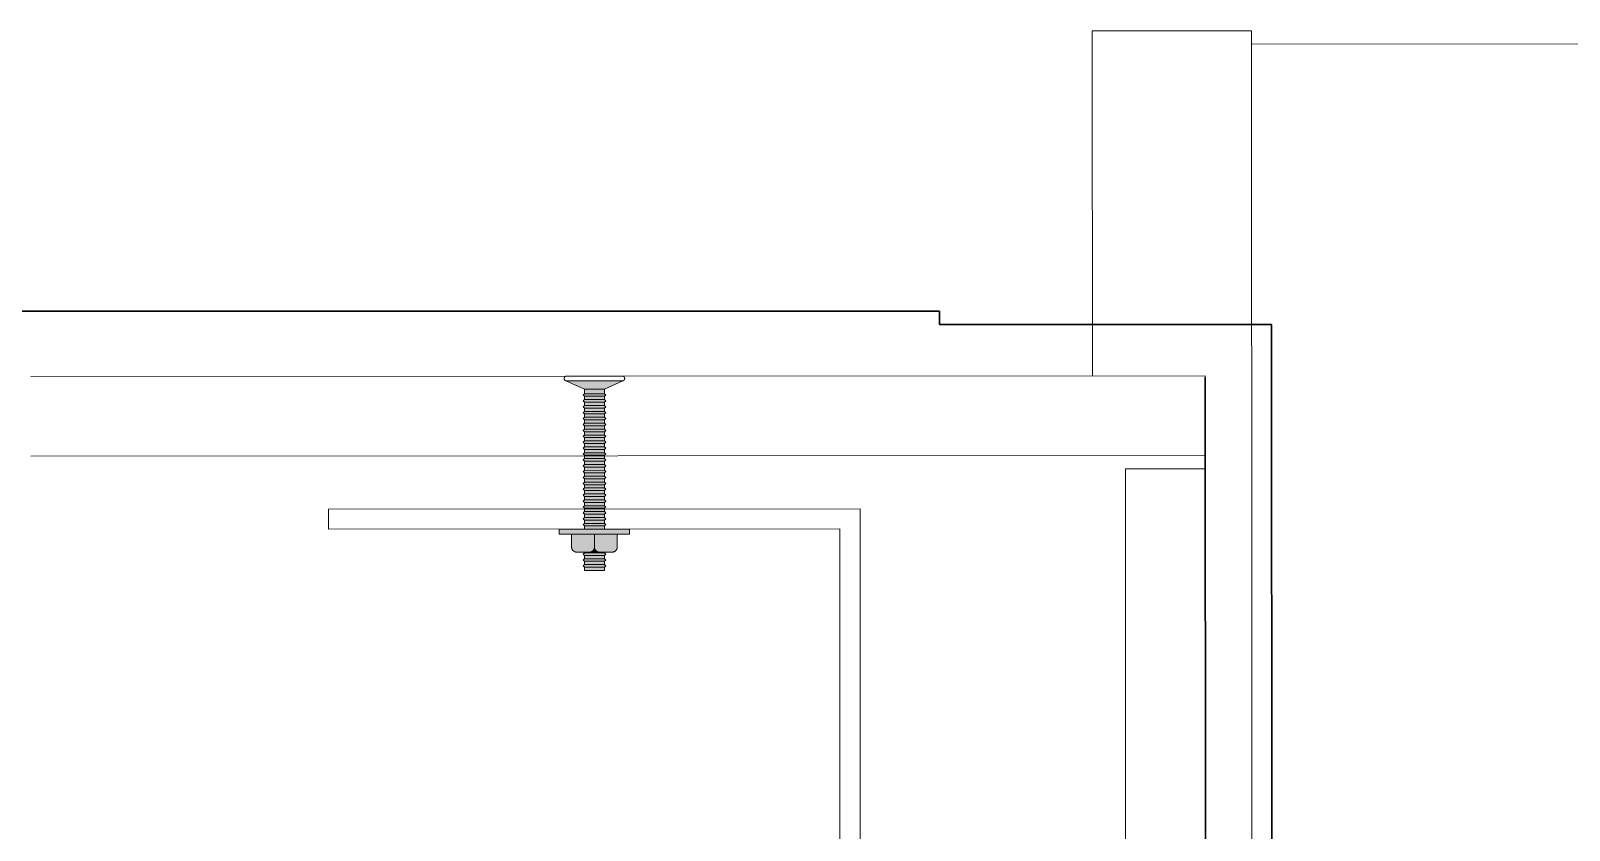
# Model space of a CAD drawing. Header units: metres. Extents: x 19 to 230, y -653 to -519.
# Drawn here: x 25.1101 to 25.3418, y -529.8603 to -529.7398 of the extents above; entities that cross this region are included whole.
import ezdxf

# ---------------------------------------------------------------- set-up
doc = ezdxf.new("R2010")
doc.units = ezdxf.units.M
doc.header["$LTSCALE"] = 0.0125
for name, color, linetype, lineweight in [('03Aussenhaut', 30, 'Continuous', 30), ('05Fenster', 171, 'Continuous', 15), ('Befestigung', 253, 'Continuous', 5), ('Fenster', 65, 'Continuous', 5), ('Platten', 2, 'Continuous', 15), ('UProfil', 153, 'Continuous', 20)]:
    doc.layers.add(name, color=color, linetype=linetype, lineweight=lineweight)

# ---------------------------------------------------------------- blocks, each defined once
blk = doc.blocks.new('ElementFe seite')
at = {"layer": 'Befestigung', "linetype": 'Continuous', "lineweight": 0, "extrusion": (0, 0, -1)}
for points in [[(38.5, 8.77), (41.5, 8.77), (41.5, 9.27), (38.5, 9.27)], [(38.5, 8.38), (41.5, 8.38), (41.7, 8.57), (41.5, 8.77), (38.5, 8.77), (38.3, 8.57)], [(38.5, 7.49), (41.5, 7.49), (41.7, 7.69), (41.5, 7.88), (38.5, 7.88), (38.3, 7.69)], [(38.5, 6.61), (41.5, 6.61), (41.7, 6.8), (41.5, 6.99), (38.5, 6.99), (38.3, 6.8)], [(38.5, 7.88), (41.5, 7.88), (41.5, 8.38), (38.5, 8.38)], [(38.5, 6.99), (41.5, 6.99), (41.5, 7.49), (38.5, 7.49)], [(39.25, 6.5), (39.27, 6.5), (39.28, 6.5), (39.3, 6.5), (39.32, 6.5), (39.33, 6.5), (39.35, 6.49), (39.37, 6.49), (39.39, 6.49), (39.4, 6.49), (39.42, 6.48), (39.44, 6.48), (39.46, 6.47), (39.47, 6.47), (39.49, 6.46), (39.51, 6.46), (39.53, 6.45), (39.54, 6.44), (39.56, 6.43), (39.58, 6.43), (39.59, 6.42), (39.61, 6.41), (39.63, 6.4), (39.64, 6.39), (39.66, 6.38), (39.68, 6.37), (39.69, 6.36), (39.71, 6.35), (39.72, 6.33), (39.74, 6.32), (39.75, 6.31), (39.77, 6.3), (39.78, 6.28), (39.79, 6.27), (39.81, 6.25), (39.82, 6.24), (39.83, 6.22), (39.84, 6.21), (39.86, 6.19), (39.87, 6.18), (39.88, 6.16), (39.89, 6.15), (39.9, 6.13), (39.91, 6.11), (39.92, 6.1), (39.92, 6.08), (39.93, 6.06), (39.94, 6.05), (39.95, 6.03), (39.95, 6.01), (39.96, 5.99), (39.97, 5.98), (39.97, 5.96), (39.98, 5.94), (39.98, 5.92), (39.98, 5.91), (39.99, 5.89), (39.99, 5.87), (39.99, 5.85), (40, 5.84), (40, 5.82), (40, 5.8), (40, 5.79), (40, 5.77), (40, 5.75), (40, 5.77), (40, 5.79), (40, 5.8), (40, 5.82), (40, 5.84), (40.01, 5.85), (40.01, 5.87), (40.01, 5.89), (40.02, 5.91), (40.02, 5.92), (40.02, 5.94), (40.03, 5.96), (40.03, 5.98), (40.04, 5.99), (40.05, 6.01), (40.05, 6.03), (40.06, 6.05), (40.07, 6.06), (40.08, 6.08), (40.08, 6.1), (40.09, 6.11), (40.1, 6.13), (40.11, 6.15), (40.12, 6.16), (40.13, 6.18), (40.14, 6.19), (40.16, 6.21), (40.17, 6.22), (40.18, 6.24), (40.19, 6.25), (40.21, 6.27), (40.22, 6.28), (40.23, 6.3), (40.25, 6.31), (40.26, 6.32), (40.28, 6.33), (40.29, 6.35), (40.31, 6.36), (40.32, 6.37), (40.34, 6.38), (40.36, 6.39), (40.37, 6.4), (40.39, 6.41), (40.41, 6.42), (40.42, 6.43), (40.44, 6.43), (40.46, 6.44), (40.47, 6.45), (40.49, 6.46), (40.51, 6.46), (40.53, 6.47), (40.54, 6.47), (40.56, 6.48), (40.58, 6.48), (40.6, 6.49), (40.61, 6.49), (40.63, 6.49), (40.65, 6.49), (40.67, 6.5), (40.68, 6.5), (40.7, 6.5), (40.72, 6.5), (40.73, 6.5), (40.75, 6.5)], [(34.7, 3.03), (45.3, 3.03), (45.3, 3.8), (34.7, 3.8)], [(38.5, 2.17), (41.5, 2.17), (41.7, 2.36), (41.5, 2.56), (38.5, 2.56), (38.3, 2.36)], [(38.5, 2.56), (41.5, 2.56), (41.5, 3.06), (38.5, 3.06)], [(38.5, 1.28), (41.5, 1.28), (41.7, 1.47), (41.5, 1.67), (38.5, 1.67), (38.3, 1.47)], [(38.5, 0.39), (41.5, 0.39), (41.7, 0.59), (41.5, 0.78), (38.5, 0.78), (38.3, 0.59)], [(38.5, 1.67), (41.5, 1.67), (41.5, 2.17), (38.5, 2.17)], [(38.5, 0.78), (41.5, 0.78), (41.5, 1.28), (38.5, 1.28)], [(38.5, -0.11), (41.5, -0.11), (41.5, 0.39), (38.5, 0.39)], [(38.5, -0.49), (41.5, -0.49), (41.7, -0.3), (41.5, -0.11), (38.5, -0.11), (38.3, -0.3)], [(38.5, -1.38), (41.5, -1.38), (41.7, -1.19), (41.5, -0.99), (38.5, -0.99), (38.3, -1.19)], [(38.5, -2.27), (41.5, -2.27), (41.7, -2.08), (41.5, -1.88), (38.5, -1.88), (38.3, -2.08)], [(38.5, -0.99), (41.5, -0.99), (41.5, -0.49), (38.5, -0.49)], [(38.5, -1.88), (41.5, -1.88), (41.5, -1.38), (38.5, -1.38)], [(38.5, -2.77), (41.5, -2.77), (41.5, -2.27), (38.5, -2.27)], [(38.5, -3.16), (41.5, -3.16), (41.7, -2.96), (41.5, -2.77), (38.5, -2.77), (38.3, -2.96)], [(38.5, -4.04), (41.5, -4.04), (41.7, -3.85), (41.5, -3.66), (38.5, -3.66), (38.3, -3.85)], [(38.5, -4.93), (41.5, -4.93), (41.7, -4.74), (41.5, -4.54), (38.5, -4.54), (38.3, -4.74)], [(38.5, -3.66), (41.5, -3.66), (41.5, -3.16), (38.5, -3.16)], [(38.5, -4.54), (41.5, -4.54), (41.5, -4.04), (38.5, -4.04)], [(38.5, -5.82), (41.5, -5.82), (41.7, -5.63), (41.5, -5.43), (38.5, -5.43), (38.3, -5.63)], [(38.5, -6.71), (41.5, -6.71), (41.7, -6.51), (41.5, -6.32), (38.5, -6.32), (38.3, -6.51)], [(38.5, -5.43), (41.5, -5.43), (41.5, -4.93), (38.5, -4.93)], [(38.5, -6.32), (41.5, -6.32), (41.5, -5.82), (38.5, -5.82)], [(38.5, -7.21), (41.5, -7.21), (41.5, -6.71), (38.5, -6.71)], [(38.5, -7.59), (41.5, -7.59), (41.7, -7.4), (41.5, -7.21), (38.5, -7.21), (38.3, -7.4)], [(38.5, -8.48), (41.5, -8.48), (41.7, -8.29), (41.5, -8.09), (38.5, -8.09), (38.3, -8.29)], [(38.5, -9.37), (41.5, -9.37), (41.7, -9.18), (41.5, -8.98), (38.5, -8.98), (38.3, -9.18)], [(38.5, -8.09), (41.5, -8.09), (41.5, -7.59), (38.5, -7.59)], [(38.5, -8.98), (41.5, -8.98), (41.5, -8.48), (38.5, -8.48)], [(38.5, -10.26), (41.5, -10.26), (41.7, -10.06), (41.5, -9.87), (38.5, -9.87), (38.3, -10.06)], [(38.5, -11.14), (41.5, -11.14), (41.7, -10.95), (41.5, -10.76), (38.5, -10.76), (38.3, -10.95)], [(38.5, -9.87), (41.5, -9.87), (41.5, -9.37), (38.5, -9.37)], [(38.5, -10.76), (41.5, -10.76), (41.5, -10.26), (38.5, -10.26)], [(38.5, -11.64), (41.5, -11.64), (41.5, -11.14), (38.5, -11.14)], [(38.5, -12.03), (41.5, -12.03), (41.7, -11.84), (41.5, -11.64), (38.5, -11.64), (38.3, -11.84)], [(38.5, -12.92), (41.5, -12.92), (41.7, -12.73), (41.5, -12.53), (38.5, -12.53), (38.3, -12.73)], [(38.5, -13.81), (41.5, -13.81), (41.7, -13.61), (41.5, -13.42), (38.5, -13.42), (38.3, -13.61)], [(38.5, -12.53), (41.5, -12.53), (41.5, -12.03), (38.5, -12.03)], [(38.5, -13.42), (41.5, -13.42), (41.5, -12.92), (38.5, -12.92)], [(38.5, -14.31), (41.5, -14.31), (41.5, -13.81), (38.5, -13.81)], [(38.5, -14.69), (41.5, -14.69), (41.7, -14.5), (41.5, -14.31), (38.5, -14.31), (38.3, -14.5)], [(38.5, -15.58), (41.5, -15.58), (41.7, -15.39), (41.5, -15.19), (38.5, -15.19), (38.3, -15.39)], [(38.5, -16.47), (41.5, -16.47), (41.7, -16.28), (41.5, -16.08), (38.5, -16.08), (38.3, -16.28)], [(38.5, -15.19), (41.5, -15.19), (41.5, -14.69), (38.5, -14.69)], [(38.5, -16.08), (41.5, -16.08), (41.5, -15.58), (38.5, -15.58)], [(35.7, -19.3), (44.3, -19.3), (41.5, -18.06), (38.5, -18.06)], [(38.5, -17.36), (41.5, -17.36), (41.7, -17.16), (41.5, -16.97), (38.5, -16.97), (38.3, -17.16)], [(38.5, -16.97), (41.5, -16.97), (41.5, -16.47), (38.5, -16.47)], [(38.5, -18.06), (41.5, -18.06), (41.5, -17.36), (38.5, -17.36)]]:
    blk.add_hatch(color=256, dxfattribs=at).paths.add_polyline_path(points, flags=0)
at = {"layer": 'Befestigung', "linetype": 'Continuous', "lineweight": 0}
for points in [[(-40, 3.8), (-40, 5.75), (-40, 5.77), (-40, 5.79), (-40, 5.8), (-40, 5.82), (-40, 5.84), (-40.01, 5.85), (-40.01, 5.87), (-40.01, 5.89), (-40.02, 5.91), (-40.02, 5.92), (-40.02, 5.94), (-40.03, 5.96), (-40.03, 5.98), (-40.04, 5.99), (-40.05, 6.01), (-40.05, 6.03), (-40.06, 6.05), (-40.07, 6.06), (-40.08, 6.08), (-40.08, 6.1), (-40.09, 6.11), (-40.1, 6.13), (-40.11, 6.15), (-40.12, 6.16), (-40.13, 6.18), (-40.14, 6.19), (-40.16, 6.21), (-40.17, 6.22), (-40.18, 6.24), (-40.19, 6.25), (-40.21, 6.27), (-40.22, 6.28), (-40.23, 6.3), (-40.25, 6.31), (-40.26, 6.32), (-40.28, 6.33), (-40.29, 6.35), (-40.31, 6.36), (-40.32, 6.37), (-40.34, 6.38), (-40.36, 6.39), (-40.37, 6.4), (-40.39, 6.41), (-40.41, 6.42), (-40.42, 6.43), (-40.44, 6.43), (-40.46, 6.44), (-40.47, 6.45), (-40.49, 6.46), (-40.51, 6.46), (-40.53, 6.47), (-40.54, 6.47), (-40.56, 6.48), (-40.58, 6.48), (-40.6, 6.49), (-40.61, 6.49), (-40.63, 6.49), (-40.65, 6.49), (-40.67, 6.5), (-40.68, 6.5), (-40.7, 6.5), (-40.72, 6.5), (-40.73, 6.5), (-40.75, 6.5), (-42.69, 6.5), (-42.71, 6.5), (-42.72, 6.5), (-42.74, 6.5), (-42.76, 6.5), (-42.77, 6.5), (-42.79, 6.49), (-42.81, 6.49), (-42.83, 6.49), (-42.84, 6.49), (-42.86, 6.48), (-42.88, 6.48), (-42.9, 6.47), (-42.91, 6.47), (-42.93, 6.46), (-42.95, 6.46), (-42.96, 6.45), (-42.98, 6.44), (-43, 6.43), (-43.02, 6.43), (-43.03, 6.42), (-43.05, 6.41), (-43.07, 6.4), (-43.08, 6.39), (-43.1, 6.38), (-43.12, 6.37), (-43.13, 6.36), (-43.15, 6.35), (-43.16, 6.33), (-43.18, 6.32), (-43.19, 6.31), (-43.21, 6.3), (-43.22, 6.28), (-43.23, 6.27), (-43.25, 6.25), (-43.26, 6.24), (-43.27, 6.22), (-43.28, 6.21), (-43.29, 6.19), (-43.31, 6.18), (-43.32, 6.16), (-43.33, 6.15), (-43.34, 6.13), (-43.35, 6.11), (-43.35, 6.1), (-43.36, 6.08), (-43.37, 6.06), (-43.38, 6.05), (-43.39, 6.03), (-43.39, 6.01), (-43.4, 5.99), (-43.4, 5.98), (-43.41, 5.96), (-43.41, 5.94), (-43.42, 5.92), (-43.42, 5.91), (-43.43, 5.89), (-43.43, 5.87), (-43.43, 5.85), (-43.43, 5.84), (-43.44, 5.82), (-43.44, 5.8), (-43.44, 5.79), (-43.44, 5.77), (-43.44, 5.75), (-43.44, 3.8)], [(-36.56, 3.8), (-36.56, 5.75), (-36.56, 5.77), (-36.56, 5.79), (-36.56, 5.8), (-36.56, 5.82), (-36.57, 5.84), (-36.57, 5.85), (-36.57, 5.87), (-36.57, 5.89), (-36.58, 5.91), (-36.58, 5.92), (-36.59, 5.94), (-36.59, 5.96), (-36.6, 5.98), (-36.6, 5.99), (-36.61, 6.01), (-36.61, 6.03), (-36.62, 6.05), (-36.63, 6.06), (-36.64, 6.08), (-36.65, 6.1), (-36.65, 6.11), (-36.66, 6.13), (-36.67, 6.15), (-36.68, 6.16), (-36.69, 6.18), (-36.71, 6.19), (-36.72, 6.21), (-36.73, 6.22), (-36.74, 6.24), (-36.75, 6.25), (-36.77, 6.27), (-36.78, 6.28), (-36.79, 6.3), (-36.81, 6.31), (-36.82, 6.32), (-36.84, 6.33), (-36.85, 6.35), (-36.87, 6.36), (-36.88, 6.37), (-36.9, 6.38), (-36.92, 6.39), (-36.93, 6.4), (-36.95, 6.41), (-36.97, 6.42), (-36.98, 6.43), (-37, 6.43), (-37.02, 6.44), (-37.04, 6.45), (-37.05, 6.46), (-37.07, 6.46), (-37.09, 6.47), (-37.1, 6.47), (-37.12, 6.48), (-37.14, 6.48), (-37.16, 6.49), (-37.17, 6.49), (-37.19, 6.49), (-37.21, 6.49), (-37.23, 6.5), (-37.24, 6.5), (-37.26, 6.5), (-37.28, 6.5), (-37.29, 6.5), (-37.31, 6.5), (-39.25, 6.5), (-39.27, 6.5), (-39.28, 6.5), (-39.3, 6.5), (-39.32, 6.5), (-39.33, 6.5), (-39.35, 6.49), (-39.37, 6.49), (-39.39, 6.49), (-39.4, 6.49), (-39.42, 6.48), (-39.44, 6.48), (-39.46, 6.47), (-39.47, 6.47), (-39.49, 6.46), (-39.51, 6.46), (-39.53, 6.45), (-39.54, 6.44), (-39.56, 6.43), (-39.58, 6.43), (-39.59, 6.42), (-39.61, 6.41), (-39.63, 6.4), (-39.64, 6.39), (-39.66, 6.38), (-39.68, 6.37), (-39.69, 6.36), (-39.71, 6.35), (-39.72, 6.33), (-39.74, 6.32), (-39.75, 6.31), (-39.77, 6.3), (-39.78, 6.28), (-39.79, 6.27), (-39.81, 6.25), (-39.82, 6.24), (-39.83, 6.22), (-39.84, 6.21), (-39.86, 6.19), (-39.87, 6.18), (-39.88, 6.16), (-39.89, 6.15), (-39.9, 6.13), (-39.91, 6.11), (-39.92, 6.1), (-39.92, 6.08), (-39.93, 6.06), (-39.94, 6.05), (-39.95, 6.03), (-39.95, 6.01), (-39.96, 5.99), (-39.97, 5.98), (-39.97, 5.96), (-39.98, 5.94), (-39.98, 5.92), (-39.98, 5.91), (-39.99, 5.89), (-39.99, 5.87), (-39.99, 5.85), (-40, 5.84), (-40, 5.82), (-40, 5.8), (-40, 5.79), (-40, 5.77), (-40, 5.75), (-40, 3.8)]]:
    blk.add_hatch(color=256, dxfattribs=at).paths.add_polyline_path(points, flags=0)
at = {"layer": 'Befestigung', "linetype": 'Continuous', "lineweight": 5}
for points in [[(-38.5, 8.77), (-41.5, 8.77), (-41.5, 9.27), (-38.5, 9.27)], [(-38.5, 8.38), (-41.5, 8.38), (-41.7, 8.57), (-41.5, 8.77), (-38.5, 8.77), (-38.3, 8.57)], [(-38.5, 7.49), (-41.5, 7.49), (-41.7, 7.69), (-41.5, 7.88), (-38.5, 7.88), (-38.3, 7.69)], [(-38.5, 6.61), (-41.5, 6.61), (-41.7, 6.8), (-41.5, 6.99), (-38.5, 6.99), (-38.3, 6.8)], [(-38.5, 7.88), (-41.5, 7.88), (-41.5, 8.38), (-38.5, 8.38)], [(-38.5, 6.99), (-41.5, 6.99), (-41.5, 7.49), (-38.5, 7.49)], [(-34.7, 3.03), (-45.3, 3.03), (-45.3, 3.8), (-34.7, 3.8)], [(-38.5, 2.17), (-41.5, 2.17), (-41.7, 2.36), (-41.5, 2.56), (-38.5, 2.56), (-38.3, 2.36)], [(-38.5, 2.56), (-41.5, 2.56), (-41.5, 3.06), (-38.5, 3.06)], [(-38.5, 1.28), (-41.5, 1.28), (-41.7, 1.47), (-41.5, 1.67), (-38.5, 1.67), (-38.3, 1.47)], [(-38.5, 0.39), (-41.5, 0.39), (-41.7, 0.59), (-41.5, 0.78), (-38.5, 0.78), (-38.3, 0.59)], [(-38.5, 1.67), (-41.5, 1.67), (-41.5, 2.17), (-38.5, 2.17)], [(-38.5, 0.78), (-41.5, 0.78), (-41.5, 1.28), (-38.5, 1.28)], [(-38.5, -0.11), (-41.5, -0.11), (-41.5, 0.39), (-38.5, 0.39)], [(-38.5, -0.49), (-41.5, -0.49), (-41.7, -0.3), (-41.5, -0.11), (-38.5, -0.11), (-38.3, -0.3)], [(-38.5, -1.38), (-41.5, -1.38), (-41.7, -1.19), (-41.5, -0.99), (-38.5, -0.99), (-38.3, -1.19)], [(-38.5, -2.27), (-41.5, -2.27), (-41.7, -2.08), (-41.5, -1.88), (-38.5, -1.88), (-38.3, -2.08)], [(-38.5, -0.99), (-41.5, -0.99), (-41.5, -0.49), (-38.5, -0.49)], [(-38.5, -1.88), (-41.5, -1.88), (-41.5, -1.38), (-38.5, -1.38)], [(-38.5, -2.77), (-41.5, -2.77), (-41.5, -2.27), (-38.5, -2.27)], [(-38.5, -3.16), (-41.5, -3.16), (-41.7, -2.96), (-41.5, -2.77), (-38.5, -2.77), (-38.3, -2.96)], [(-38.5, -4.04), (-41.5, -4.04), (-41.7, -3.85), (-41.5, -3.66), (-38.5, -3.66), (-38.3, -3.85)], [(-38.5, -4.93), (-41.5, -4.93), (-41.7, -4.74), (-41.5, -4.54), (-38.5, -4.54), (-38.3, -4.74)], [(-38.5, -3.66), (-41.5, -3.66), (-41.5, -3.16), (-38.5, -3.16)], [(-38.5, -4.54), (-41.5, -4.54), (-41.5, -4.04), (-38.5, -4.04)], [(-38.5, -5.82), (-41.5, -5.82), (-41.7, -5.63), (-41.5, -5.43), (-38.5, -5.43), (-38.3, -5.63)], [(-38.5, -6.71), (-41.5, -6.71), (-41.7, -6.51), (-41.5, -6.32), (-38.5, -6.32), (-38.3, -6.51)], [(-38.5, -5.43), (-41.5, -5.43), (-41.5, -4.93), (-38.5, -4.93)], [(-38.5, -6.32), (-41.5, -6.32), (-41.5, -5.82), (-38.5, -5.82)], [(-38.5, -7.21), (-41.5, -7.21), (-41.5, -6.71), (-38.5, -6.71)], [(-38.5, -7.59), (-41.5, -7.59), (-41.7, -7.4), (-41.5, -7.21), (-38.5, -7.21), (-38.3, -7.4)], [(-38.5, -8.48), (-41.5, -8.48), (-41.7, -8.29), (-41.5, -8.09), (-38.5, -8.09), (-38.3, -8.29)], [(-38.5, -9.37), (-41.5, -9.37), (-41.7, -9.18), (-41.5, -8.98), (-38.5, -8.98), (-38.3, -9.18)], [(-38.5, -8.09), (-41.5, -8.09), (-41.5, -7.59), (-38.5, -7.59)], [(-38.5, -8.98), (-41.5, -8.98), (-41.5, -8.48), (-38.5, -8.48)], [(-38.5, -10.26), (-41.5, -10.26), (-41.7, -10.06), (-41.5, -9.87), (-38.5, -9.87), (-38.3, -10.06)], [(-38.5, -11.14), (-41.5, -11.14), (-41.7, -10.95), (-41.5, -10.76), (-38.5, -10.76), (-38.3, -10.95)], [(-38.5, -9.87), (-41.5, -9.87), (-41.5, -9.37), (-38.5, -9.37)], [(-38.5, -10.76), (-41.5, -10.76), (-41.5, -10.26), (-38.5, -10.26)], [(-38.5, -11.64), (-41.5, -11.64), (-41.5, -11.14), (-38.5, -11.14)], [(-38.5, -12.03), (-41.5, -12.03), (-41.7, -11.84), (-41.5, -11.64), (-38.5, -11.64), (-38.3, -11.84)], [(-38.5, -12.92), (-41.5, -12.92), (-41.7, -12.73), (-41.5, -12.53), (-38.5, -12.53), (-38.3, -12.73)], [(-38.5, -13.81), (-41.5, -13.81), (-41.7, -13.61), (-41.5, -13.42), (-38.5, -13.42), (-38.3, -13.61)], [(-38.5, -12.53), (-41.5, -12.53), (-41.5, -12.03), (-38.5, -12.03)], [(-38.5, -13.42), (-41.5, -13.42), (-41.5, -12.92), (-38.5, -12.92)], [(-38.5, -14.31), (-41.5, -14.31), (-41.5, -13.81), (-38.5, -13.81)], [(-38.5, -14.69), (-41.5, -14.69), (-41.7, -14.5), (-41.5, -14.31), (-38.5, -14.31), (-38.3, -14.5)], [(-38.5, -15.58), (-41.5, -15.58), (-41.7, -15.39), (-41.5, -15.19), (-38.5, -15.19), (-38.3, -15.39)], [(-38.5, -16.47), (-41.5, -16.47), (-41.7, -16.28), (-41.5, -16.08), (-38.5, -16.08), (-38.3, -16.28)], [(-38.5, -15.19), (-41.5, -15.19), (-41.5, -14.69), (-38.5, -14.69)], [(-38.5, -16.08), (-41.5, -16.08), (-41.5, -15.58), (-38.5, -15.58)], [(-35.7, -19.3), (-44.3, -19.3), (-41.5, -18.06), (-38.5, -18.06)], [(-38.5, -17.36), (-41.5, -17.36), (-41.7, -17.16), (-41.5, -16.97), (-38.5, -16.97), (-38.3, -17.16)], [(-38.5, -16.97), (-41.5, -16.97), (-41.5, -16.47), (-38.5, -16.47)], [(-38.5, -18.06), (-41.5, -18.06), (-41.5, -17.36), (-38.5, -17.36)]]:
    blk.add_lwpolyline(points, close=True, dxfattribs=at)
for points in [[(-42.69, 6.5), (-42.71, 6.5), (-42.74, 6.5), (-42.77, 6.5), (-42.79, 6.49), (-42.82, 6.49), (-42.84, 6.49), (-42.87, 6.48), (-42.89, 6.47), (-42.92, 6.47), (-42.94, 6.46), (-42.96, 6.45), (-42.99, 6.44), (-43.01, 6.43), (-43.03, 6.42), (-43.06, 6.41), (-43.08, 6.39), (-43.1, 6.38), (-43.12, 6.36), (-43.14, 6.35), (-43.16, 6.33), (-43.18, 6.32), (-43.2, 6.3), (-43.22, 6.28), (-43.24, 6.26), (-43.25, 6.24), (-43.27, 6.23), (-43.29, 6.21), (-43.3, 6.18), (-43.32, 6.16), (-43.33, 6.14), (-43.34, 6.12), (-43.35, 6.1), (-43.37, 6.07), (-43.38, 6.05), (-43.39, 6.03), (-43.4, 6), (-43.4, 5.98), (-43.41, 5.95), (-43.42, 5.93), (-43.42, 5.9), (-43.43, 5.88), (-43.43, 5.85), (-43.43, 5.83), (-43.44, 5.8), (-43.44, 5.78), (-43.44, 5.75)], [(-43.44, 5.75), (-43.44, 3.8)], [(-40.75, 6.5), (-42.69, 6.5)], [(-40.75, 6.5), (-39.25, 6.5)], [(-40, 5.75), (-40, 5.78), (-40, 5.8), (-40, 5.83), (-40.01, 5.85), (-40.01, 5.88), (-40.02, 5.9), (-40.02, 5.93), (-40.03, 5.95), (-40.04, 5.98), (-40.04, 6), (-40.05, 6.03), (-40.06, 6.05), (-40.07, 6.07), (-40.08, 6.1), (-40.1, 6.12), (-40.11, 6.14), (-40.12, 6.16), (-40.14, 6.18), (-40.15, 6.21), (-40.17, 6.23), (-40.18, 6.24), (-40.2, 6.26), (-40.22, 6.28), (-40.24, 6.3), (-40.26, 6.32), (-40.28, 6.33), (-40.3, 6.35), (-40.32, 6.36), (-40.34, 6.38), (-40.36, 6.39), (-40.38, 6.41), (-40.4, 6.42), (-40.43, 6.43), (-40.45, 6.44), (-40.47, 6.45), (-40.5, 6.46), (-40.52, 6.47), (-40.55, 6.47), (-40.57, 6.48), (-40.6, 6.49), (-40.62, 6.49), (-40.65, 6.49), (-40.67, 6.5), (-40.7, 6.5), (-40.72, 6.5), (-40.75, 6.5)], [(-40, 5.75), (-40, 5.78), (-40, 5.8), (-40, 5.83), (-40.01, 5.85), (-40.01, 5.88), (-40.02, 5.9), (-40.02, 5.93), (-40.03, 5.95), (-40.04, 5.98), (-40.04, 6), (-40.05, 6.03), (-40.06, 6.05), (-40.07, 6.07), (-40.08, 6.1), (-40.1, 6.12), (-40.11, 6.14), (-40.12, 6.16), (-40.14, 6.18), (-40.15, 6.21), (-40.17, 6.23), (-40.18, 6.24), (-40.2, 6.26), (-40.22, 6.28), (-40.24, 6.3), (-40.26, 6.32), (-40.28, 6.33), (-40.3, 6.35), (-40.32, 6.36), (-40.34, 6.38), (-40.36, 6.39), (-40.38, 6.41), (-40.4, 6.42), (-40.43, 6.43), (-40.45, 6.44), (-40.47, 6.45), (-40.5, 6.46), (-40.52, 6.47), (-40.55, 6.47), (-40.57, 6.48), (-40.6, 6.49), (-40.62, 6.49), (-40.65, 6.49), (-40.67, 6.5), (-40.7, 6.5), (-40.72, 6.5), (-40.75, 6.5)], [(-39.25, 6.5), (-39.28, 6.5), (-39.3, 6.5), (-39.33, 6.5), (-39.35, 6.49), (-39.38, 6.49), (-39.4, 6.49), (-39.43, 6.48), (-39.45, 6.47), (-39.48, 6.47), (-39.5, 6.46), (-39.53, 6.45), (-39.55, 6.44), (-39.57, 6.43), (-39.6, 6.42), (-39.62, 6.41), (-39.64, 6.39), (-39.66, 6.38), (-39.68, 6.36), (-39.7, 6.35), (-39.72, 6.33), (-39.74, 6.32), (-39.76, 6.3), (-39.78, 6.28), (-39.8, 6.26), (-39.82, 6.24), (-39.83, 6.23), (-39.85, 6.21), (-39.86, 6.18), (-39.88, 6.16), (-39.89, 6.14), (-39.9, 6.12), (-39.92, 6.1), (-39.93, 6.07), (-39.94, 6.05), (-39.95, 6.03), (-39.96, 6), (-39.96, 5.98), (-39.97, 5.95), (-39.98, 5.93), (-39.98, 5.9), (-39.99, 5.88), (-39.99, 5.85), (-40, 5.83), (-40, 5.8), (-40, 5.78), (-40, 5.75)], [(-39.25, 6.5), (-39.28, 6.5), (-39.3, 6.5), (-39.33, 6.5), (-39.35, 6.49), (-39.38, 6.49), (-39.4, 6.49), (-39.43, 6.48), (-39.45, 6.47), (-39.48, 6.47), (-39.5, 6.46), (-39.53, 6.45), (-39.55, 6.44), (-39.57, 6.43), (-39.6, 6.42), (-39.62, 6.41), (-39.64, 6.39), (-39.66, 6.38), (-39.68, 6.36), (-39.7, 6.35), (-39.72, 6.33), (-39.74, 6.32), (-39.76, 6.3), (-39.78, 6.28), (-39.8, 6.26), (-39.82, 6.24), (-39.83, 6.23), (-39.85, 6.21), (-39.86, 6.18), (-39.88, 6.16), (-39.89, 6.14), (-39.9, 6.12), (-39.92, 6.1), (-39.93, 6.07), (-39.94, 6.05), (-39.95, 6.03), (-39.96, 6), (-39.96, 5.98), (-39.97, 5.95), (-39.98, 5.93), (-39.98, 5.9), (-39.99, 5.88), (-39.99, 5.85), (-40, 5.83), (-40, 5.8), (-40, 5.78), (-40, 5.75)], [(-40, 3.8), (-40, 5.75)], [(-40, 5.75), (-40, 3.8)], [(-37.31, 6.5), (-39.25, 6.5)], [(-36.56, 5.75), (-36.56, 5.78), (-36.56, 5.8), (-36.57, 5.83), (-36.57, 5.85), (-36.57, 5.88), (-36.58, 5.9), (-36.58, 5.93), (-36.59, 5.95), (-36.6, 5.98), (-36.6, 6), (-36.61, 6.03), (-36.62, 6.05), (-36.63, 6.07), (-36.65, 6.1), (-36.66, 6.12), (-36.67, 6.14), (-36.68, 6.16), (-36.7, 6.18), (-36.71, 6.21), (-36.73, 6.23), (-36.75, 6.24), (-36.76, 6.26), (-36.78, 6.28), (-36.8, 6.3), (-36.82, 6.32), (-36.84, 6.33), (-36.86, 6.35), (-36.88, 6.36), (-36.9, 6.38), (-36.92, 6.39), (-36.94, 6.41), (-36.97, 6.42), (-36.99, 6.43), (-37.01, 6.44), (-37.04, 6.45), (-37.06, 6.46), (-37.08, 6.47), (-37.11, 6.47), (-37.13, 6.48), (-37.16, 6.49), (-37.18, 6.49), (-37.21, 6.49), (-37.23, 6.5), (-37.26, 6.5), (-37.29, 6.5), (-37.31, 6.5)], [(-36.56, 3.8), (-36.56, 5.75)], [(-43.44, 3.8), (-40, 3.8)], [(-40, 3.8), (-36.56, 3.8)], [(-44.3, -20), (-44.32, -20), (-44.33, -19.99), (-44.34, -19.98), (-44.35, -19.98), (-44.36, -19.97), (-44.37, -19.96), (-44.39, -19.96), (-44.4, -19.95), (-44.41, -19.94), (-44.42, -19.93), (-44.43, -19.92), (-44.44, -19.92), (-44.44, -19.91), (-44.45, -19.9), (-44.46, -19.89), (-44.47, -19.88), (-44.48, -19.86), (-44.48, -19.85), (-44.49, -19.84), (-44.5, -19.83), (-44.5, -19.82), (-44.51, -19.81), (-44.52, -19.8), (-44.52, -19.78), (-44.52, -19.77), (-44.53, -19.76), (-44.53, -19.75), (-44.54, -19.73), (-44.54, -19.72), (-44.54, -19.71), (-44.54, -19.7), (-44.54, -19.68), (-44.54, -19.67), (-44.55, -19.66), (-44.55, -19.64), (-44.54, -19.63), (-44.54, -19.62), (-44.54, -19.6), (-44.54, -19.59), (-44.54, -19.58), (-44.54, -19.57), (-44.53, -19.55), (-44.53, -19.54), (-44.52, -19.53), (-44.52, -19.52), (-44.52, -19.5), (-44.51, -19.49), (-44.5, -19.48), (-44.5, -19.47), (-44.49, -19.46), (-44.48, -19.45), (-44.48, -19.44), (-44.47, -19.42), (-44.46, -19.41), (-44.45, -19.4), (-44.44, -19.39), (-44.44, -19.38), (-44.43, -19.38), (-44.42, -19.37), (-44.41, -19.36), (-44.4, -19.35), (-44.39, -19.34), (-44.37, -19.34), (-44.36, -19.33), (-44.35, -19.32), (-44.34, -19.32), (-44.33, -19.31), (-44.32, -19.3), (-44.3, -19.3)], [(-44.3, -19.3), (-35.7, -19.3)], [(-35.7, -20), (-44.3, -20)], [(-35.7, -19.3), (-35.69, -19.3), (-35.68, -19.31), (-35.66, -19.31), (-35.65, -19.32), (-35.64, -19.32), (-35.63, -19.33), (-35.62, -19.34), (-35.61, -19.34), (-35.6, -19.35), (-35.59, -19.36), (-35.58, -19.37), (-35.57, -19.37), (-35.56, -19.38), (-35.55, -19.39), (-35.54, -19.4), (-35.53, -19.41), (-35.52, -19.42), (-35.52, -19.43), (-35.51, -19.44), (-35.5, -19.45), (-35.49, -19.46), (-35.49, -19.47), (-35.48, -19.48), (-35.48, -19.5), (-35.47, -19.51), (-35.47, -19.52), (-35.46, -19.53), (-35.46, -19.54), (-35.45, -19.56), (-35.45, -19.57), (-35.45, -19.58), (-35.45, -19.59), (-35.44, -19.61), (-35.44, -19.62), (-35.44, -19.63), (-35.44, -19.64), (-35.44, -19.66), (-35.44, -19.67), (-35.44, -19.68), (-35.44, -19.69), (-35.45, -19.71), (-35.45, -19.72), (-35.45, -19.73), (-35.45, -19.74), (-35.46, -19.76), (-35.46, -19.77), (-35.47, -19.78), (-35.47, -19.79), (-35.48, -19.8), (-35.48, -19.82), (-35.49, -19.83), (-35.49, -19.84), (-35.5, -19.85), (-35.51, -19.86), (-35.52, -19.87), (-35.52, -19.88), (-35.53, -19.89), (-35.54, -19.9), (-35.55, -19.91), (-35.56, -19.92), (-35.57, -19.93), (-35.58, -19.93), (-35.59, -19.94), (-35.6, -19.95), (-35.61, -19.96), (-35.62, -19.96), (-35.63, -19.97), (-35.64, -19.98), (-35.65, -19.98), (-35.66, -19.99), (-35.68, -19.99), (-35.69, -20), (-35.7, -20)]]:
    blk.add_lwpolyline(points, dxfattribs=at)
at = {"layer": 'Fenster'}
for points in [[(59, -70), (59, 111.7)], [(35, -20), (35, -70)], [(35, -70), (35, -72)], [(59, -72), (59, -70)], [(59, -70), (209.08, -70)], [(35, -72), (59, -72)]]:
    blk.add_lwpolyline(points, dxfattribs=at)
at = {"layer": 'Platten', "linetype": 'Continuous', "lineweight": 13}
blk.add_lwpolyline([(40, 109.01), (40, -6), (52, -6), (52, 109.01)], close=True, dxfattribs=at)
for points in [[(-124.89, -20), (52, -20), (52, -8)], [(52, -8), (-124.89, -8)]]:
    blk.add_lwpolyline(points, dxfattribs=at)
at = {"layer": 'UProfil'}
blk.add_lwpolyline([(-80.04, 200), (-80.04, 196.97), (-3.04, 196.97), (-3.04, 3.03), (-80.04, 3.03), (-80.04, 0), (0, 0), (0, 200)], close=True, dxfattribs=at)

msp = doc.modelspace()

# ---------------------------------------------------------------- linework, layer by layer
at = {"layer": '03Aussenhaut', "linetype": 'Continuous'}
for p, q in [((25.24697, -529.78207), (24.45419, -529.78207)), ((25.24697, -529.78407), (25.24697, -529.78207)), ((25.24697, -529.78407), (25.29697, -529.78407)), ((25.29702, -529.92375), (25.29697, -529.78407)), ((25.28702, -529.92375), (25.28698, -529.79206))]:
    msp.add_line(p, q, dxfattribs=at)

# ---------------------------------------------------------------- block references
at = {"layer": '05Fenster', "xscale": -0.001, "yscale": 0.0009999999999999998, "zscale": 0.001, "rotation": 180.0199990807646}
msp.add_blockref('ElementFe seite', (25.23498, -529.81185), dxfattribs=at)

doc.saveas('drawing.dxf')
